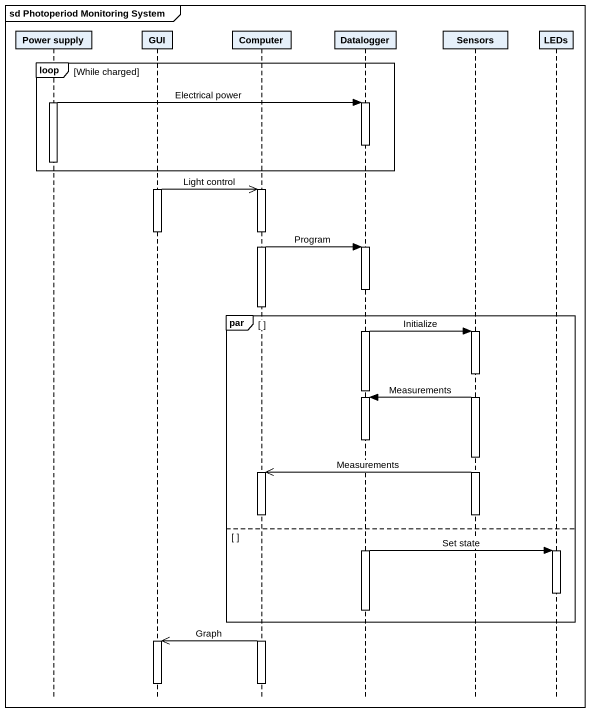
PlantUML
@startuml
mainframe sd Photoperiod Monitoring System
hide footbox
participant "Power supply" as Power_supply
participant GUI
participant Computer
participant Datalogger
participant Sensors
participant LEDs

loop While charged
  activate Power_supply
  Power_supply -> Datalogger : Electrical power
  activate Datalogger
  deactivate Datalogger
  deactivate Power_supply
end
activate GUI
GUI ->> Computer : Light control
activate Computer
deactivate GUI
Computer -> Datalogger : Program
activate Datalogger
deactivate Computer
par
  Datalogger -> Sensors : Initialize
  activate Sensors
  deactivate Datalogger
  Sensors -> Datalogger : Measurements
  activate Datalogger
  deactivate Datalogger
  Sensors ->> Computer : Measurements
  activate Computer
  deactivate Sensors
  deactivate Computer
else
  activate Datalogger
  Datalogger -> LEDs : Set state
  activate LEDs
  deactivate LEDs
  deactivate Datalogger
end
activate Computer
Computer ->> GUI : Graph
activate GUI
deactivate GUI
deactivate Computer
@enduml
